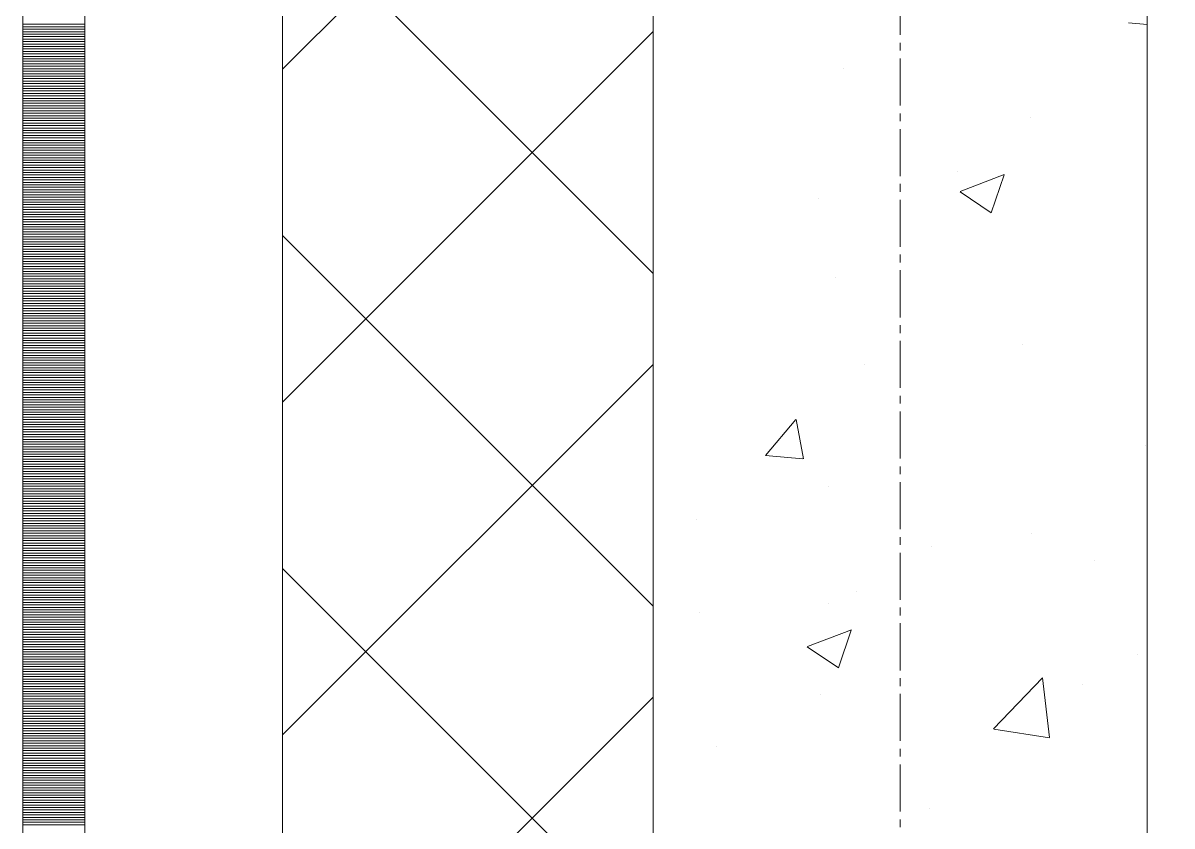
# Model space of a CAD drawing. Header units: millimetres. Extents: x 470010 to 1231400, y -134005 to 421770.
# Drawn here: x 672518.6 to 672983.6, y -61253 to -60928 of the extents above; entities that cross this region are included whole.
import ezdxf
from ezdxf.enums import TextEntityAlignment as Align

# ---------------------------------------------------------------- set-up
doc = ezdxf.new("R2010")
doc.units = ezdxf.units.MM
doc.linetypes.add('CENTER2', pattern=[28.575, 19.05, -3.175, 3.175, -3.175])
doc.linetypes.add('DASHED', pattern=[19.05, 12.7, -6.35])
doc.layers.get('Defpoints').update_dxf_attribs({"color": 140})
doc.layers.add('АР_Делит', color=120, linetype='Continuous', lineweight=0, plot=False)
for name, color, linetype, lineweight in [('АР_Стены ПЕНОблок', 52, 'Continuous', 20), ('АР_Тонкая', 254, 'Continuous', 5), ('АР_Утеплитель', 31, 'Continuous', 0), ('АР_Штриховка', 8, 'Continuous', 0)]:
    doc.layers.add(name, color=color, linetype=linetype, lineweight=lineweight)
doc.layers.add('РД_Оси_100', color=7, linetype='Continuous', lineweight=0, true_color=0x525252)
doc.styles.add('style1', font='ARIALN.TTF')

# ---------------------------------------------------------------- blocks, each defined once
blk = doc.blocks.new('СОШ_2200_АР_ОСИ_М100_28.05.24')
at = {"layer": 'АР_Делит', "color": 251, "linetype": 'DASHED', "true_color": 0x636466}
blk.add_lwpolyline([(114955, 135155), (114955, -355), (93595.036, -355), (93595.036, 13855), (94145, 13855), (94145, 68320), (66055, 68320), (66055, 13857.73), (83455, 13857.73), (83455, -355), (45245, -355), (45245, 13145), (44695, 13145), (44695, 26755), (45245, 26755), (45245, 68320), (20455, 68320), (20455, 26755), (27955, 26755), (27955, 13145), (-355, 13145), (-355, 100855)], dxfattribs=at)
at = {"layer": 'РД_Оси_100', "color": 251, "linetype": 'CENTER2', "true_color": 0x636466}
blk.add_line((0, -6155), (0, 139938.679), dxfattribs=at)
blk = doc.blocks.new('A$C9108343f')
at = {"layer": 'АР_Стены ПЕНОблок', "color": 18, "linetype": 'Continuous', "lineweight": 20, "true_color": 0x000000}
for p, q in [((7054.96, 97555), (7054.96, 21355)), ((7254.96, 21355), (7254.96, 97555))]:
    blk.add_line(p, q, dxfattribs=at)
at = {"layer": 'АР_Тонкая', "color": 18, "linetype": 'Continuous', "lineweight": 5, "true_color": 0x000000}
for p, q in [((6799.96, 97555), (6799.96, 21355)), ((6824.96, 97555), (6824.96, 21355)), ((6824.96, 21355), (6824.96, 97555)), ((6904.96, 21355), (6904.96, 97555))]:
    blk.add_line(p, q, dxfattribs=at)
at = {"layer": 'АР_Утеплитель', "color": 18, "linetype": 'Continuous', "lineweight": 0, "true_color": 0x000000}
for p, q in [((6904.96, 97555), (6904.96, 21355)), ((7054.96, 21355), (7054.96, 97555))]:
    blk.add_line(p, q, dxfattribs=at)
at = {"layer": 'АР_Штриховка', "color": 18, "linetype": 'Continuous', "lineweight": 0, "true_color": 0x000000}
for p, q in [((6904.96, 39419.51), (7054.96, 39569.51)), ((7054.96, 39336.94), (6904.96, 39486.94)), ((6799.96, 39437.75), (6824.96, 39437.75)), ((6799.96, 39436.75), (6824.96, 39436.75)), ((7247.37, 39438.27), (7254.96, 39437.6)), ((6799.96, 39435.75), (6824.96, 39435.75)), ((6799.96, 39434.75), (6824.96, 39434.75)), ((6799.96, 39433.75), (6824.96, 39433.75)), ((6799.96, 39432.75), (6824.96, 39432.75)), ((6904.96, 39284.8), (7054.96, 39434.8)), ((6799.96, 39431.75), (6824.96, 39431.75)), ((6799.96, 39430.75), (6824.96, 39430.75)), ((6799.96, 39429.75), (6824.96, 39429.75)), ((6799.96, 39428.75), (6824.96, 39428.75)), ((6799.96, 39427.75), (6824.96, 39427.75)), ((6799.96, 39426.75), (6824.96, 39426.75)), ((6799.96, 39425.75), (6824.96, 39425.75)), ((6799.96, 39424.75), (6824.96, 39424.75)), ((6799.96, 39423.75), (6824.96, 39423.75)), ((6799.96, 39422.75), (6824.96, 39422.75)), ((6799.96, 39421.75), (6824.96, 39421.75)), ((6799.96, 39420.75), (6824.96, 39420.75)), ((6799.96, 39419.75), (6824.96, 39419.75)), ((6799.96, 39418.75), (6824.96, 39418.75)), ((7132.03, 39419.97), (7132.03, 39419.97)), ((6799.96, 39417.75), (6824.96, 39417.75)), ((6799.96, 39416.75), (6824.96, 39416.75)), ((6799.96, 39415.75), (6824.96, 39415.75)), ((6799.96, 39414.75), (6824.96, 39414.75)), ((6799.96, 39413.75), (6824.96, 39413.75)), ((6799.96, 39412.75), (6824.96, 39412.75)), ((6799.96, 39411.75), (6824.96, 39411.75)), ((6799.96, 39410.75), (6824.96, 39410.75)), ((6799.96, 39409.75), (6824.96, 39409.75)), ((6799.96, 39408.75), (6824.96, 39408.75)), ((6799.96, 39407.75), (6824.96, 39407.75)), ((6799.96, 39406.75), (6824.96, 39406.75)), ((6799.96, 39405.75), (6824.96, 39405.75)), ((6799.96, 39404.75), (6824.96, 39404.75)), ((6799.96, 39403.75), (6824.96, 39403.75)), ((6799.96, 39402.75), (6824.96, 39402.75)), ((6799.96, 39401.75), (6824.96, 39401.75)), ((6799.96, 39400.75), (6824.96, 39400.75)), ((6799.96, 39399.75), (6824.96, 39399.75)), ((7207.51, 39400.05), (7207.51, 39400.05)), ((6799.96, 39398.75), (6824.96, 39398.75)), ((6799.96, 39397.75), (6824.96, 39397.75)), ((6799.96, 39396.75), (6824.96, 39396.75)), ((6799.96, 39395.75), (6824.96, 39395.75)), ((6799.96, 39394.75), (6824.96, 39394.75)), ((6799.96, 39393.75), (6824.96, 39393.75)), ((6799.96, 39392.75), (6824.96, 39392.75)), ((6799.96, 39391.75), (6824.96, 39391.75)), ((6799.96, 39390.75), (6824.96, 39390.75)), ((6799.96, 39389.75), (6824.96, 39389.75)), ((6799.96, 39388.75), (6824.96, 39388.75)), ((6799.96, 39387.75), (6824.96, 39387.75)), ((6799.96, 39386.75), (6824.96, 39386.75)), ((6799.96, 39385.75), (6824.96, 39385.75)), ((6799.96, 39384.75), (6824.96, 39384.75)), ((6799.96, 39383.75), (6824.96, 39383.75)), ((6799.96, 39382.75), (6824.96, 39382.75)), ((6799.96, 39381.75), (6824.96, 39381.75)), ((6799.96, 39380.75), (6824.96, 39380.75)), ((6799.96, 39379.75), (6824.96, 39379.75)), ((6799.96, 39378.75), (6824.96, 39378.75)), ((6799.96, 39377.75), (6824.96, 39377.75)), ((6799.96, 39376.75), (6824.96, 39376.75)), ((7178.17, 39378), (7178.17, 39378)), ((7179.23, 39370.07), (7197.02, 39376.89)), ((7191.82, 39361.41), (7196.97, 39376.76)), ((6799.96, 39375.75), (6824.96, 39375.75)), ((6799.96, 39374.75), (6824.96, 39374.75)), ((6799.96, 39373.75), (6824.96, 39373.75)), ((6799.96, 39372.75), (6824.96, 39372.75)), ((6799.96, 39371.75), (6824.96, 39371.75)), ((6799.96, 39370.75), (6824.96, 39370.75)), ((6799.96, 39369.75), (6824.96, 39369.75)), ((6799.96, 39368.75), (6824.96, 39368.75)), ((6799.96, 39367.75), (6824.96, 39367.75)), ((7121.88, 39367.13), (7121.88, 39367.13)), ((7179.18, 39369.94), (7191.81, 39361.41)), ((6799.96, 39366.75), (6824.96, 39366.75)), ((6799.96, 39365.75), (6824.96, 39365.75)), ((6799.96, 39364.75), (6824.96, 39364.75)), ((6799.96, 39363.75), (6824.96, 39363.75)), ((6799.96, 39362.75), (6824.96, 39362.75)), ((6799.96, 39361.75), (6824.96, 39361.75)), ((6799.96, 39360.75), (6824.96, 39360.75)), ((6799.96, 39359.75), (6824.96, 39359.75)), ((6799.96, 39358.75), (6824.96, 39358.75)), ((6799.96, 39357.75), (6824.96, 39357.75)), ((6799.96, 39356.75), (6824.96, 39356.75)), ((6799.96, 39355.75), (6824.96, 39355.75)), ((6799.96, 39354.75), (6824.96, 39354.75)), ((6799.96, 39353.75), (6824.96, 39353.75)), ((6799.96, 39352.75), (6824.96, 39352.75)), ((6799.96, 39351.75), (6824.96, 39351.75)), ((6799.96, 39350.75), (6824.96, 39350.75)), ((6799.96, 39349.75), (6824.96, 39349.75)), ((6799.96, 39348.75), (6824.96, 39348.75)), ((7054.96, 39202.24), (6904.96, 39352.24)), ((6799.96, 39347.75), (6824.96, 39347.75)), ((6799.96, 39346.75), (6824.96, 39346.75)), ((6799.96, 39345.75), (6824.96, 39345.75)), ((6799.96, 39344.75), (6824.96, 39344.75)), ((6799.96, 39343.75), (6824.96, 39343.75)), ((6799.96, 39342.75), (6824.96, 39342.75)), ((6799.96, 39341.75), (6824.96, 39341.75)), ((6799.96, 39340.75), (6824.96, 39340.75)), ((6799.96, 39339.75), (6824.96, 39339.75)), ((6799.96, 39338.75), (6824.96, 39338.75)), ((6799.96, 39337.75), (6824.96, 39337.75)), ((6799.96, 39336.75), (6824.96, 39336.75)), ((6799.96, 39335.75), (6824.96, 39335.75)), ((6799.96, 39334.75), (6824.96, 39334.75)), ((7128.94, 39335.42), (7128.94, 39335.42)), ((6799.96, 39333.75), (6824.96, 39333.75)), ((6799.96, 39332.75), (6824.96, 39332.75)), ((6799.96, 39331.75), (6824.96, 39331.75)), ((6799.96, 39330.75), (6824.96, 39330.75)), ((6799.96, 39329.75), (6824.96, 39329.75)), ((6799.96, 39328.75), (6824.96, 39328.75)), ((6799.96, 39327.75), (6824.96, 39327.75)), ((6799.96, 39326.75), (6824.96, 39326.75)), ((6799.96, 39325.75), (6824.96, 39325.75)), ((6799.96, 39324.75), (6824.96, 39324.75)), ((6799.96, 39323.75), (6824.96, 39323.75)), ((6799.96, 39322.75), (6824.96, 39322.75)), ((6799.96, 39321.75), (6824.96, 39321.75)), ((6799.96, 39320.75), (6824.96, 39320.75)), ((6799.96, 39319.75), (6824.96, 39319.75)), ((6799.96, 39318.75), (6824.96, 39318.75)), ((6799.96, 39317.75), (6824.96, 39317.75)), ((6799.96, 39316.75), (6824.96, 39316.75)), ((6799.96, 39315.75), (6824.96, 39315.75)), ((6799.96, 39314.75), (6824.96, 39314.75)), ((6799.96, 39313.75), (6824.96, 39313.75)), ((6799.96, 39312.75), (6824.96, 39312.75)), ((6799.96, 39311.75), (6824.96, 39311.75)), ((6799.96, 39310.75), (6824.96, 39310.75)), ((6799.96, 39309.75), (6824.96, 39309.75)), ((6799.96, 39308.75), (6824.96, 39308.75)), ((6799.96, 39307.75), (6824.96, 39307.75)), ((6799.96, 39306.75), (6824.96, 39306.75)), ((7204.28, 39308.24), (7204.28, 39308.24)), ((6799.96, 39305.75), (6824.96, 39305.75)), ((6799.96, 39304.75), (6824.96, 39304.75)), ((6799.96, 39303.75), (6824.96, 39303.75)), ((6799.96, 39302.75), (6824.96, 39302.75)), ((6799.96, 39301.75), (6824.96, 39301.75)), ((6799.96, 39300.75), (6824.96, 39300.75)), ((6799.96, 39299.75), (6824.96, 39299.75)), ((6799.96, 39298.75), (6824.96, 39298.75)), ((6799.96, 39297.75), (6824.96, 39297.75)), ((6904.96, 39150.1), (7054.96, 39300.1)), ((7140.69, 39299.87), (7140.69, 39299.87)), ((6799.96, 39296.75), (6824.96, 39296.75)), ((6799.96, 39295.75), (6824.96, 39295.75)), ((6799.96, 39294.75), (6824.96, 39294.75)), ((6799.96, 39293.75), (6824.96, 39293.75)), ((6799.96, 39292.75), (6824.96, 39292.75)), ((6799.96, 39291.75), (6824.96, 39291.75)), ((6799.96, 39290.75), (6824.96, 39290.75)), ((6799.96, 39289.75), (6824.96, 39289.75)), ((6799.96, 39288.75), (6824.96, 39288.75)), ((6799.96, 39287.75), (6824.96, 39287.75)), ((6799.96, 39286.75), (6824.96, 39286.75)), ((6799.96, 39285.75), (6824.96, 39285.75)), ((6799.96, 39284.75), (6824.96, 39284.75)), ((6799.96, 39283.75), (6824.96, 39283.75)), ((6799.96, 39282.75), (6824.96, 39282.75)), ((6799.96, 39281.75), (6824.96, 39281.75)), ((6799.96, 39280.75), (6824.96, 39280.75)), ((6799.96, 39279.75), (6824.96, 39279.75)), ((6799.96, 39278.75), (6824.96, 39278.75)), ((6799.96, 39277.75), (6824.96, 39277.75)), ((6799.96, 39276.75), (6824.96, 39276.75)), ((6799.96, 39275.75), (6824.96, 39275.75)), ((6799.96, 39274.75), (6824.96, 39274.75)), ((7100.43, 39263.15), (7112.67, 39277.75)), ((7115.78, 39261.85), (7112.84, 39277.77)), ((6799.96, 39273.75), (6824.96, 39273.75)), ((6799.96, 39272.75), (6824.96, 39272.75)), ((6799.96, 39271.75), (6824.96, 39271.75)), ((6799.96, 39270.75), (6824.96, 39270.75)), ((6799.96, 39269.75), (6824.96, 39269.75)), ((6799.96, 39268.75), (6824.96, 39268.75)), ((6799.96, 39267.75), (6824.96, 39267.75)), ((6799.96, 39266.75), (6824.96, 39266.75)), ((6799.96, 39265.75), (6824.96, 39265.75)), ((6799.96, 39264.75), (6824.96, 39264.75)), ((7254.15, 39267.13), (7254.15, 39267.13)), ((6799.96, 39263.75), (6824.96, 39263.75)), ((6799.96, 39262.75), (6824.96, 39262.75)), ((6799.96, 39261.75), (6824.96, 39261.75)), ((6799.96, 39260.75), (6824.96, 39260.75)), ((7100.43, 39263.15), (7115.61, 39261.82)), ((6799.96, 39259.75), (6824.96, 39259.75)), ((6799.96, 39258.75), (6824.96, 39258.75)), ((6799.96, 39257.75), (6824.96, 39257.75)), ((6799.96, 39256.75), (6824.96, 39256.75)), ((6799.96, 39255.75), (6824.96, 39255.75)), ((6799.96, 39254.75), (6824.96, 39254.75)), ((6799.96, 39253.75), (6824.96, 39253.75)), ((6799.96, 39252.75), (6824.96, 39252.75)), ((6799.96, 39251.75), (6824.96, 39251.75)), ((6799.96, 39250.75), (6824.96, 39250.75)), ((7125.86, 39250.86), (7125.86, 39250.86)), ((6799.96, 39249.75), (6824.96, 39249.75)), ((6799.96, 39248.75), (6824.96, 39248.75)), ((6799.96, 39247.75), (6824.96, 39247.75)), ((6799.96, 39246.75), (6824.96, 39246.75)), ((6799.96, 39245.75), (6824.96, 39245.75)), ((6799.96, 39244.75), (6824.96, 39244.75)), ((6799.96, 39243.75), (6824.96, 39243.75)), ((6799.96, 39242.75), (6824.96, 39242.75)), ((6799.96, 39241.75), (6824.96, 39241.75)), ((6799.96, 39240.75), (6824.96, 39240.75)), ((6799.96, 39239.75), (6824.96, 39239.75)), ((6799.96, 39238.75), (6824.96, 39238.75)), ((6799.96, 39237.75), (6824.96, 39237.75)), ((6799.96, 39236.75), (6824.96, 39236.75)), ((7072.42, 39237.33), (7072.42, 39237.33)), ((6799.96, 39235.75), (6824.96, 39235.75)), ((6799.96, 39234.75), (6824.96, 39234.75)), ((6799.96, 39233.75), (6824.96, 39233.75)), ((6799.96, 39232.75), (6824.96, 39232.75)), ((6799.96, 39231.75), (6824.96, 39231.75)), ((6799.96, 39230.75), (6824.96, 39230.75)), ((6799.96, 39229.75), (6824.96, 39229.75)), ((6799.96, 39228.75), (6824.96, 39228.75)), ((6799.96, 39227.75), (6824.96, 39227.75)), ((7208.01, 39231.6), (7208.01, 39231.6)), ((6799.96, 39226.75), (6824.96, 39226.75)), ((6799.96, 39225.75), (6824.96, 39225.75)), ((6799.96, 39224.75), (6824.96, 39224.75)), ((6799.96, 39223.75), (6824.96, 39223.75)), ((6799.96, 39222.75), (6824.96, 39222.75)), ((7167.68, 39226.45), (7167.68, 39226.45)), ((6799.96, 39221.75), (6824.96, 39221.75)), ((6799.96, 39220.75), (6824.96, 39220.75)), ((6799.96, 39219.75), (6824.96, 39219.75)), ((6799.96, 39218.75), (6824.96, 39218.75)), ((7233.66, 39220.73), (7233.66, 39220.73)), ((6799.96, 39217.75), (6824.96, 39217.75)), ((6799.96, 39216.75), (6824.96, 39216.75)), ((6799.96, 39215.75), (6824.96, 39215.75)), ((6799.96, 39214.75), (6824.96, 39214.75)), ((6799.96, 39213.75), (6824.96, 39213.75)), ((7054.96, 39067.53), (6904.96, 39217.53)), ((6799.96, 39212.75), (6824.96, 39212.75)), ((6799.96, 39211.75), (6824.96, 39211.75)), ((6799.96, 39210.75), (6824.96, 39210.75)), ((6799.96, 39209.75), (6824.96, 39209.75)), ((6799.96, 39208.75), (6824.96, 39208.75)), ((6799.96, 39207.75), (6824.96, 39207.75)), ((6799.96, 39206.75), (6824.96, 39206.75)), ((6799.96, 39205.75), (6824.96, 39205.75)), ((6799.96, 39204.75), (6824.96, 39204.75)), ((7137.46, 39208.06), (7137.46, 39208.06)), ((6799.96, 39203.75), (6824.96, 39203.75)), ((6799.96, 39202.75), (6824.96, 39202.75)), ((6799.96, 39201.75), (6824.96, 39201.75)), ((6799.96, 39200.75), (6824.96, 39200.75)), ((6799.96, 39199.75), (6824.96, 39199.75)), ((7073.87, 39199.69), (7073.87, 39199.69)), ((7125.98, 39203.21), (7125.98, 39203.21)), ((6799.96, 39198.75), (6824.96, 39198.75)), ((6799.96, 39197.75), (6824.96, 39197.75)), ((6799.96, 39196.75), (6824.96, 39196.75)), ((6799.96, 39195.75), (6824.96, 39195.75)), ((6799.96, 39194.75), (6824.96, 39194.75)), ((6799.96, 39193.75), (6824.96, 39193.75)), ((6799.96, 39192.75), (6824.96, 39192.75)), ((6799.96, 39191.75), (6824.96, 39191.75)), ((6799.96, 39190.75), (6824.96, 39190.75)), ((7117.43, 39185.88), (7135.22, 39192.71)), ((7130.02, 39177.22), (7135.17, 39192.57)), ((6799.96, 39189.75), (6824.96, 39189.75)), ((6799.96, 39188.75), (6824.96, 39188.75)), ((6799.96, 39187.75), (6824.96, 39187.75)), ((6799.96, 39186.75), (6824.96, 39186.75)), ((6799.96, 39185.75), (6824.96, 39185.75)), ((7117.37, 39185.75), (7130.01, 39177.23)), ((6799.96, 39184.75), (6824.96, 39184.75)), ((6799.96, 39183.75), (6824.96, 39183.75)), ((6799.96, 39182.75), (6824.96, 39182.75)), ((6799.96, 39181.75), (6824.96, 39181.75)), ((7251.06, 39182.57), (7251.06, 39182.57)), ((6799.96, 39180.75), (6824.96, 39180.75)), ((6799.96, 39179.75), (6824.96, 39179.75)), ((6799.96, 39178.75), (6824.96, 39178.75)), ((6799.96, 39177.75), (6824.96, 39177.75)), ((6799.96, 39176.75), (6824.96, 39176.75)), ((6799.96, 39175.75), (6824.96, 39175.75)), ((6799.96, 39174.75), (6824.96, 39174.75)), ((6799.96, 39173.75), (6824.96, 39173.75)), ((6799.96, 39172.75), (6824.96, 39172.75)), ((6799.96, 39171.75), (6824.96, 39171.75)), ((7192.77, 39152.56), (7212.55, 39173.18)), ((7215.41, 39149.07), (7212.6, 39173.19)), ((6799.96, 39170.75), (6824.96, 39170.75)), ((6799.96, 39169.75), (6824.96, 39169.75)), ((6799.96, 39168.75), (6824.96, 39168.75)), ((6799.96, 39167.75), (6824.96, 39167.75)), ((7228.55, 39170.68), (7228.55, 39170.68)), ((6799.96, 39166.75), (6824.96, 39166.75)), ((6799.96, 39165.75), (6824.96, 39165.75)), ((6799.96, 39164.75), (6824.96, 39164.75)), ((6799.96, 39163.75), (6824.96, 39163.75)), ((6799.96, 39162.75), (6824.96, 39162.75)), ((6904.96, 39015.4), (7054.96, 39165.4)), ((7122.77, 39166.31), (7122.77, 39166.31)), ((6799.96, 39161.75), (6824.96, 39161.75)), ((6799.96, 39160.75), (6824.96, 39160.75)), ((6799.96, 39159.75), (6824.96, 39159.75)), ((6799.96, 39158.75), (6824.96, 39158.75)), ((6799.96, 39157.75), (6824.96, 39157.75)), ((6799.96, 39156.75), (6824.96, 39156.75)), ((6799.96, 39155.75), (6824.96, 39155.75)), ((6799.96, 39154.75), (6824.96, 39154.75)), ((6799.96, 39153.75), (6824.96, 39153.75)), ((6799.96, 39152.75), (6824.96, 39152.75)), ((6799.96, 39151.75), (6824.96, 39151.75)), ((6799.96, 39150.75), (6824.96, 39150.75)), ((6799.96, 39149.75), (6824.96, 39149.75)), ((6799.96, 39148.75), (6824.96, 39148.75)), ((7192.8, 39152.48), (7215.39, 39148.98)), ((6799.96, 39147.75), (6824.96, 39147.75)), ((6799.96, 39146.75), (6824.96, 39146.75)), ((6799.96, 39145.75), (6824.96, 39145.75)), ((6799.96, 39144.75), (6824.96, 39144.75)), ((6799.96, 39143.75), (6824.96, 39143.75)), ((7080.42, 39145.25), (7080.42, 39145.25)), ((6799.96, 39142.75), (6824.96, 39142.75)), ((6799.96, 39141.75), (6824.96, 39141.75)), ((6799.96, 39140.75), (6824.96, 39140.75)), ((6799.96, 39139.75), (6824.96, 39139.75)), ((6799.96, 39138.75), (6824.96, 39138.75)), ((6799.96, 39137.75), (6824.96, 39137.75)), ((6799.96, 39136.75), (6824.96, 39136.75)), ((6799.96, 39135.75), (6824.96, 39135.75)), ((6799.96, 39134.75), (6824.96, 39134.75)), ((6799.96, 39133.75), (6824.96, 39133.75)), ((6799.96, 39132.75), (6824.96, 39132.75)), ((6799.96, 39131.75), (6824.96, 39131.75)), ((6799.96, 39130.75), (6824.96, 39130.75)), ((6799.96, 39129.75), (6824.96, 39129.75)), ((6799.96, 39128.75), (6824.96, 39128.75)), ((6799.96, 39127.75), (6824.96, 39127.75)), ((6799.96, 39126.75), (6824.96, 39126.75)), ((6799.96, 39125.75), (6824.96, 39125.75)), ((6799.96, 39124.75), (6824.96, 39124.75)), ((6799.96, 39123.75), (6824.96, 39123.75)), ((6799.96, 39122.75), (6824.96, 39122.75)), ((6799.96, 39121.75), (6824.96, 39121.75)), ((6799.96, 39120.75), (6824.96, 39120.75)), ((7166.84, 39120.54), (7166.84, 39120.54)), ((6799.96, 39119.75), (6824.96, 39119.75)), ((6799.96, 39118.75), (6824.96, 39118.75)), ((6799.96, 39117.75), (6824.96, 39117.75)), ((6799.96, 39116.75), (6824.96, 39116.75)), ((6799.96, 39115.75), (6824.96, 39115.75)), ((6799.96, 39114.75), (6824.96, 39114.75)), ((6799.96, 39113.75), (6824.96, 39113.75))]:
    blk.add_line(p, q, dxfattribs=at)
at = {"layer": 'РД_Оси_100'}
blk.add_blockref('СОШ_2200_АР_ОСИ_М100_28.05.24', (7154.96, 6755), dxfattribs=at)
at = {"layer": 'Defpoints', "color": 18, "true_color": 0x000000, "style": 'style1'}
for p in [(143949.34, 316089.12), (143974.98, 281639.5), (143890.4, 273244.71), (143839.99, 264276.81), (143967.75, 254892.38), (12251.96, 104178.14), (12382.58, 96023.14)]:
    blk.add_attdef('АР-ПОМЕЩЕНИЕ:НАИМЕНОВАНИЕ', text='', height=100, dxfattribs=at).set_placement(p, align=Align.MIDDLE)
at = {"layer": 'Defpoints', "color": 18, "true_color": 0x000000, "style": 'style1', "flags": 8}
for p in [(143951.3, 279099.09), (143848.34, 269251.11), (143875.33, 260094.25), (144049.74, 250824.7), (163419.28, 238153.36), (155897.46, 237965.97), (183037.2, 237965.97), (143342.94, 237876.19)]:
    blk.add_attdef('АР-ПОМЕЩЕНИЕ:НАИМЕНОВАНИЕ', text='', height=100, dxfattribs=at).set_placement(p, align=Align.MIDDLE)

msp = doc.modelspace()

# ---------------------------------------------------------------- linework, layer by layer
at = {"layer": 'АР_Стены ПЕНОблок', "color": 18, "linetype": 'Continuous', "lineweight": 20, "true_color": 0x000000}
for p, q in [((672773.57, -2811.242), (672773.57, -79011.242)), ((672973.57, -79011.242), (672973.57, -2811.242))]:
    msp.add_line(p, q, dxfattribs=at)
at = {"layer": 'АР_Тонкая', "color": 18, "linetype": 'Continuous', "lineweight": 5, "true_color": 0x000000}
for p, q in [((672518.57, -2811.242), (672518.57, -79011.242)), ((672543.57, -2811.242), (672543.57, -79011.242)), ((672543.57, -79011.242), (672543.57, -2811.242)), ((672623.57, -79011.242), (672623.57, -2811.242))]:
    msp.add_line(p, q, dxfattribs=at)
at = {"layer": 'АР_Утеплитель', "color": 18, "linetype": 'Continuous', "lineweight": 0, "true_color": 0x000000}
for p, q in [((672623.57, -2811.242), (672623.57, -79011.242)), ((672773.57, -79011.242), (672773.57, -2811.242))]:
    msp.add_line(p, q, dxfattribs=at)
at = {"layer": 'АР_Штриховка', "color": 18, "linetype": 'Continuous', "lineweight": 0, "true_color": 0x000000}
for p, q in [((672623.57, -60946.735), (672773.57, -60796.735)), ((672773.57, -61029.301), (672623.57, -60879.301)), ((672518.57, -60928.492), (672543.57, -60928.492)), ((672965.98, -60927.976), (672973.57, -60928.64)), ((672518.57, -60929.492), (672543.57, -60929.492)), ((672518.57, -60930.492), (672543.57, -60930.492)), ((672518.57, -60931.492), (672543.57, -60931.492)), ((672518.57, -60932.492), (672543.57, -60932.492)), ((672518.57, -60933.492), (672543.57, -60933.492)), ((672623.57, -61081.438), (672773.57, -60931.438)), ((672518.57, -60934.492), (672543.57, -60934.492)), ((672518.57, -60935.492), (672543.57, -60935.492)), ((672518.57, -60936.492), (672543.57, -60936.492)), ((672518.57, -60937.492), (672543.57, -60937.492)), ((672518.57, -60938.492), (672543.57, -60938.492)), ((672518.57, -60939.492), (672543.57, -60939.492)), ((672518.57, -60940.492), (672543.57, -60940.492)), ((672518.57, -60941.492), (672543.57, -60941.492)), ((672518.57, -60942.492), (672543.57, -60942.492)), ((672518.57, -60943.492), (672543.57, -60943.492)), ((672518.57, -60944.492), (672543.57, -60944.492)), ((672518.57, -60945.492), (672543.57, -60945.492)), ((672518.57, -60946.492), (672543.57, -60946.492)), ((672518.57, -60947.492), (672543.57, -60947.492)), ((672518.57, -60948.492), (672543.57, -60948.492)), ((672518.57, -60949.492), (672543.57, -60949.492)), ((672518.57, -60950.492), (672543.57, -60950.492)), ((672518.57, -60951.492), (672543.57, -60951.492)), ((672518.57, -60952.492), (672543.57, -60952.492)), ((672518.57, -60953.492), (672543.57, -60953.492)), ((672518.57, -60954.492), (672543.57, -60954.492)), ((672518.57, -60955.492), (672543.57, -60955.492)), ((672518.57, -60956.492), (672543.57, -60956.492)), ((672518.57, -60957.492), (672543.57, -60957.492)), ((672518.57, -60958.492), (672543.57, -60958.492)), ((672518.57, -60959.492), (672543.57, -60959.492)), ((672518.57, -60960.492), (672543.57, -60960.492)), ((672518.57, -60961.492), (672543.57, -60961.492)), ((672518.57, -60962.492), (672543.57, -60962.492)), ((672518.57, -60963.492), (672543.57, -60963.492)), ((672518.57, -60964.492), (672543.57, -60964.492)), ((672518.57, -60965.492), (672543.57, -60965.492)), ((672518.57, -60966.492), (672543.57, -60966.492)), ((672518.57, -60967.492), (672543.57, -60967.492)), ((672518.57, -60968.492), (672543.57, -60968.492)), ((672518.57, -60969.492), (672543.57, -60969.492)), ((672518.57, -60970.492), (672543.57, -60970.492)), ((672518.57, -60971.492), (672543.57, -60971.492)), ((672518.57, -60972.492), (672543.57, -60972.492)), ((672518.57, -60973.492), (672543.57, -60973.492)), ((672518.57, -60974.492), (672543.57, -60974.492)), ((672518.57, -60975.492), (672543.57, -60975.492)), ((672518.57, -60976.492), (672543.57, -60976.492)), ((672518.57, -60977.492), (672543.57, -60977.492)), ((672518.57, -60978.492), (672543.57, -60978.492)), ((672518.57, -60979.492), (672543.57, -60979.492)), ((672518.57, -60980.492), (672543.57, -60980.492)), ((672518.57, -60981.492), (672543.57, -60981.492)), ((672518.57, -60982.492), (672543.57, -60982.492)), ((672518.57, -60983.492), (672543.57, -60983.492)), ((672518.57, -60984.492), (672543.57, -60984.492)), ((672518.57, -60985.492), (672543.57, -60985.492)), ((672518.57, -60986.492), (672543.57, -60986.492)), ((672518.57, -60987.492), (672543.57, -60987.492)), ((672518.57, -60988.492), (672543.57, -60988.492)), ((672897.847, -60996.176), (672915.631, -60989.349)), ((672518.57, -60989.492), (672543.57, -60989.492)), ((672518.57, -60990.492), (672543.57, -60990.492)), ((672518.57, -60991.492), (672543.57, -60991.492)), ((672518.57, -60992.492), (672543.57, -60992.492)), ((672518.57, -60993.492), (672543.57, -60993.492)), ((672910.434, -61004.832), (672915.584, -60989.483)), ((672518.57, -60994.492), (672543.57, -60994.492)), ((672518.57, -60995.492), (672543.57, -60995.492)), ((672518.57, -60996.492), (672543.57, -60996.492)), ((672518.57, -60997.492), (672543.57, -60997.492)), ((672518.57, -60998.492), (672543.57, -60998.492)), ((672897.788, -60996.306), (672910.422, -61004.828)), ((672518.57, -60999.492), (672543.57, -60999.492)), ((672518.57, -61000.492), (672543.57, -61000.492)), ((672518.57, -61001.492), (672543.57, -61001.492)), ((672518.57, -61002.492), (672543.57, -61002.492)), ((672518.57, -61003.492), (672543.57, -61003.492)), ((672518.57, -61004.492), (672543.57, -61004.492)), ((672518.57, -61005.492), (672543.57, -61005.492)), ((672518.57, -61006.492), (672543.57, -61006.492)), ((672518.57, -61007.492), (672543.57, -61007.492)), ((672518.57, -61008.492), (672543.57, -61008.492)), ((672518.57, -61009.492), (672543.57, -61009.492)), ((672518.57, -61010.492), (672543.57, -61010.492)), ((672518.57, -61011.492), (672543.57, -61011.492)), ((672518.57, -61012.492), (672543.57, -61012.492)), ((672518.57, -61013.492), (672543.57, -61013.492)), ((672518.57, -61014.492), (672543.57, -61014.492)), ((672518.57, -61015.492), (672543.57, -61015.492)), ((672518.57, -61016.492), (672543.57, -61016.492)), ((672773.57, -61164.005), (672623.57, -61014.005)), ((672518.57, -61017.492), (672543.57, -61017.492)), ((672518.57, -61018.492), (672543.57, -61018.492)), ((672518.57, -61019.492), (672543.57, -61019.492)), ((672518.57, -61020.492), (672543.57, -61020.492)), ((672518.57, -61021.492), (672543.57, -61021.492)), ((672518.57, -61022.492), (672543.57, -61022.492)), ((672518.57, -61023.492), (672543.57, -61023.492)), ((672518.57, -61024.492), (672543.57, -61024.492)), ((672518.57, -61025.492), (672543.57, -61025.492)), ((672518.57, -61026.492), (672543.57, -61026.492)), ((672518.57, -61027.492), (672543.57, -61027.492)), ((672518.57, -61028.492), (672543.57, -61028.492)), ((672518.57, -61029.492), (672543.57, -61029.492)), ((672518.57, -61030.492), (672543.57, -61030.492)), ((672518.57, -61031.492), (672543.57, -61031.492)), ((672518.57, -61032.492), (672543.57, -61032.492)), ((672518.57, -61033.492), (672543.57, -61033.492)), ((672518.57, -61034.492), (672543.57, -61034.492)), ((672518.57, -61035.492), (672543.57, -61035.492)), ((672518.57, -61036.492), (672543.57, -61036.492)), ((672518.57, -61037.492), (672543.57, -61037.492)), ((672518.57, -61038.492), (672543.57, -61038.492)), ((672518.57, -61039.492), (672543.57, -61039.492)), ((672518.57, -61040.492), (672543.57, -61040.492)), ((672518.57, -61041.492), (672543.57, -61041.492)), ((672518.57, -61042.492), (672543.57, -61042.492)), ((672518.57, -61043.492), (672543.57, -61043.492)), ((672518.57, -61044.492), (672543.57, -61044.492)), ((672518.57, -61045.492), (672543.57, -61045.492)), ((672518.57, -61046.492), (672543.57, -61046.492)), ((672518.57, -61047.492), (672543.57, -61047.492)), ((672518.57, -61048.492), (672543.57, -61048.492)), ((672518.57, -61049.492), (672543.57, -61049.492)), ((672518.57, -61050.492), (672543.57, -61050.492)), ((672518.57, -61051.492), (672543.57, -61051.492)), ((672518.57, -61052.492), (672543.57, -61052.492)), ((672518.57, -61053.492), (672543.57, -61053.492)), ((672518.57, -61054.492), (672543.57, -61054.492)), ((672518.57, -61055.492), (672543.57, -61055.492)), ((672518.57, -61056.492), (672543.57, -61056.492)), ((672518.57, -61057.492), (672543.57, -61057.492)), ((672518.57, -61058.492), (672543.57, -61058.492)), ((672518.57, -61059.492), (672543.57, -61059.492)), ((672518.57, -61060.492), (672543.57, -61060.492)), ((672518.57, -61061.492), (672543.57, -61061.492)), ((672518.57, -61062.492), (672543.57, -61062.492)), ((672518.57, -61063.492), (672543.57, -61063.492)), ((672518.57, -61064.492), (672543.57, -61064.492)), ((672518.57, -61065.492), (672543.57, -61065.492)), ((672518.57, -61066.492), (672543.57, -61066.492)), ((672518.57, -61067.492), (672543.57, -61067.492)), ((672623.57, -61216.142), (672773.57, -61066.142)), ((672518.57, -61068.492), (672543.57, -61068.492)), ((672518.57, -61069.492), (672543.57, -61069.492)), ((672518.57, -61070.492), (672543.57, -61070.492)), ((672518.57, -61071.492), (672543.57, -61071.492)), ((672518.57, -61072.492), (672543.57, -61072.492)), ((672518.57, -61073.492), (672543.57, -61073.492)), ((672518.57, -61074.492), (672543.57, -61074.492)), ((672518.57, -61075.492), (672543.57, -61075.492)), ((672518.57, -61076.492), (672543.57, -61076.492)), ((672518.57, -61077.492), (672543.57, -61077.492)), ((672518.57, -61078.492), (672543.57, -61078.492)), ((672518.57, -61079.492), (672543.57, -61079.492)), ((672518.57, -61080.492), (672543.57, -61080.492)), ((672518.57, -61081.492), (672543.57, -61081.492)), ((672518.57, -61082.492), (672543.57, -61082.492)), ((672518.57, -61083.492), (672543.57, -61083.492)), ((672518.57, -61084.492), (672543.57, -61084.492)), ((672518.57, -61085.492), (672543.57, -61085.492)), ((672518.57, -61086.492), (672543.57, -61086.492)), ((672518.57, -61087.492), (672543.57, -61087.492)), ((672518.57, -61088.492), (672543.57, -61088.492)), ((672518.57, -61089.492), (672543.57, -61089.492)), ((672518.57, -61090.492), (672543.57, -61090.492)), ((672518.57, -61091.492), (672543.57, -61091.492)), ((672819.039, -61103.09), (672831.284, -61088.497)), ((672834.39, -61104.391), (672831.453, -61088.47)), ((672518.57, -61092.492), (672543.57, -61092.492)), ((672518.57, -61093.492), (672543.57, -61093.492)), ((672518.57, -61094.492), (672543.57, -61094.492)), ((672518.57, -61095.492), (672543.57, -61095.492)), ((672518.57, -61096.492), (672543.57, -61096.492)), ((672518.57, -61097.492), (672543.57, -61097.492)), ((672518.57, -61098.492), (672543.57, -61098.492)), ((672518.57, -61099.492), (672543.57, -61099.492)), ((672518.57, -61100.492), (672543.57, -61100.492)), ((672518.57, -61101.492), (672543.57, -61101.492)), ((672518.57, -61102.492), (672543.57, -61102.492)), ((672518.57, -61103.492), (672543.57, -61103.492)), ((672518.57, -61104.492), (672543.57, -61104.492)), ((672518.57, -61105.492), (672543.57, -61105.492)), ((672819.039, -61103.094), (672834.221, -61104.422)), ((672518.57, -61106.492), (672543.57, -61106.492)), ((672518.57, -61107.492), (672543.57, -61107.492)), ((672518.57, -61108.492), (672543.57, -61108.492)), ((672518.57, -61109.492), (672543.57, -61109.492)), ((672518.57, -61110.492), (672543.57, -61110.492)), ((672518.57, -61111.492), (672543.57, -61111.492)), ((672518.57, -61112.492), (672543.57, -61112.492)), ((672518.57, -61113.492), (672543.57, -61113.492)), ((672518.57, -61114.492), (672543.57, -61114.492)), ((672518.57, -61115.492), (672543.57, -61115.492)), ((672518.57, -61116.492), (672543.57, -61116.492)), ((672518.57, -61117.492), (672543.57, -61117.492)), ((672518.57, -61118.492), (672543.57, -61118.492)), ((672518.57, -61119.492), (672543.57, -61119.492)), ((672518.57, -61120.492), (672543.57, -61120.492)), ((672518.57, -61121.492), (672543.57, -61121.492)), ((672518.57, -61122.492), (672543.57, -61122.492)), ((672518.57, -61123.492), (672543.57, -61123.492)), ((672518.57, -61124.492), (672543.57, -61124.492)), ((672518.57, -61125.492), (672543.57, -61125.492)), ((672518.57, -61126.492), (672543.57, -61126.492)), ((672518.57, -61127.492), (672543.57, -61127.492)), ((672518.57, -61128.492), (672543.57, -61128.492)), ((672518.57, -61129.492), (672543.57, -61129.492)), ((672518.57, -61130.492), (672543.57, -61130.492)), ((672518.57, -61131.492), (672543.57, -61131.492)), ((672518.57, -61132.492), (672543.57, -61132.492)), ((672518.57, -61133.492), (672543.57, -61133.492)), ((672518.57, -61134.492), (672543.57, -61134.492)), ((672518.57, -61135.492), (672543.57, -61135.492)), ((672518.57, -61136.492), (672543.57, -61136.492)), ((672518.57, -61137.492), (672543.57, -61137.492)), ((672518.57, -61138.492), (672543.57, -61138.492)), ((672518.57, -61139.492), (672543.57, -61139.492)), ((672518.57, -61140.492), (672543.57, -61140.492)), ((672518.57, -61141.492), (672543.57, -61141.492)), ((672518.57, -61142.492), (672543.57, -61142.492)), ((672518.57, -61143.492), (672543.57, -61143.492)), ((672518.57, -61144.492), (672543.57, -61144.492)), ((672518.57, -61145.492), (672543.57, -61145.492)), ((672518.57, -61146.492), (672543.57, -61146.492)), ((672518.57, -61147.492), (672543.57, -61147.492)), ((672518.57, -61148.492), (672543.57, -61148.492)), ((672518.57, -61149.492), (672543.57, -61149.492)), ((672518.57, -61150.492), (672543.57, -61150.492)), ((672518.57, -61151.492), (672543.57, -61151.492)), ((672773.57, -61298.709), (672623.57, -61148.709)), ((672518.57, -61152.492), (672543.57, -61152.492)), ((672518.57, -61153.492), (672543.57, -61153.492)), ((672518.57, -61154.492), (672543.57, -61154.492)), ((672518.57, -61155.492), (672543.57, -61155.492)), ((672518.57, -61156.492), (672543.57, -61156.492)), ((672518.57, -61157.492), (672543.57, -61157.492)), ((672518.57, -61158.492), (672543.57, -61158.492)), ((672518.57, -61159.492), (672543.57, -61159.492)), ((672518.57, -61160.492), (672543.57, -61160.492)), ((672518.57, -61161.492), (672543.57, -61161.492)), ((672518.57, -61162.492), (672543.57, -61162.492)), ((672518.57, -61163.492), (672543.57, -61163.492)), ((672518.57, -61164.492), (672543.57, -61164.492)), ((672518.57, -61165.492), (672543.57, -61165.492)), ((672518.57, -61166.492), (672543.57, -61166.492)), ((672518.57, -61167.492), (672543.57, -61167.492)), ((672518.57, -61168.492), (672543.57, -61168.492)), ((672518.57, -61169.492), (672543.57, -61169.492)), ((672518.57, -61170.492), (672543.57, -61170.492)), ((672518.57, -61171.492), (672543.57, -61171.492)), ((672518.57, -61172.492), (672543.57, -61172.492)), ((672518.57, -61173.492), (672543.57, -61173.492)), ((672518.57, -61174.492), (672543.57, -61174.492)), ((672836.045, -61180.364), (672853.829, -61173.537)), ((672848.632, -61189.02), (672853.782, -61173.671)), ((672518.57, -61175.492), (672543.57, -61175.492)), ((672518.57, -61176.492), (672543.57, -61176.492)), ((672518.57, -61177.492), (672543.57, -61177.492)), ((672518.57, -61178.492), (672543.57, -61178.492)), ((672518.57, -61179.492), (672543.57, -61179.492)), ((672518.57, -61180.492), (672543.57, -61180.492)), ((672518.57, -61181.492), (672543.57, -61181.492)), ((672518.57, -61182.492), (672543.57, -61182.492)), ((672518.57, -61183.492), (672543.57, -61183.492)), ((672518.57, -61184.492), (672543.57, -61184.492)), ((672835.986, -61180.494), (672848.62, -61189.016)), ((672518.57, -61185.492), (672543.57, -61185.492)), ((672518.57, -61186.492), (672543.57, -61186.492)), ((672518.57, -61187.492), (672543.57, -61187.492)), ((672518.57, -61188.492), (672543.57, -61188.492)), ((672518.57, -61189.492), (672543.57, -61189.492)), ((672518.57, -61190.492), (672543.57, -61190.492)), ((672518.57, -61191.492), (672543.57, -61191.492)), ((672518.57, -61192.492), (672543.57, -61192.492)), ((672518.57, -61193.492), (672543.57, -61193.492)), ((672911.379, -61213.679), (672931.163, -61193.06)), ((672934.019, -61217.177), (672931.213, -61193.055)), ((672518.57, -61194.492), (672543.57, -61194.492)), ((672518.57, -61195.492), (672543.57, -61195.492)), ((672518.57, -61196.492), (672543.57, -61196.492)), ((672518.57, -61197.492), (672543.57, -61197.492)), ((672518.57, -61198.492), (672543.57, -61198.492)), ((672518.57, -61199.492), (672543.57, -61199.492)), ((672518.57, -61200.492), (672543.57, -61200.492)), ((672518.57, -61201.492), (672543.57, -61201.492)), ((672518.57, -61202.492), (672543.57, -61202.492)), ((672623.57, -61350.846), (672773.57, -61200.846)), ((672518.57, -61203.492), (672543.57, -61203.492)), ((672518.57, -61204.492), (672543.57, -61204.492)), ((672518.57, -61205.492), (672543.57, -61205.492)), ((672518.57, -61206.492), (672543.57, -61206.492)), ((672518.57, -61207.492), (672543.57, -61207.492)), ((672518.57, -61208.492), (672543.57, -61208.492)), ((672518.57, -61209.492), (672543.57, -61209.492)), ((672518.57, -61210.492), (672543.57, -61210.492)), ((672518.57, -61211.492), (672543.57, -61211.492)), ((672518.57, -61212.492), (672543.57, -61212.492)), ((672518.57, -61213.492), (672543.57, -61213.492)), ((672518.57, -61214.492), (672543.57, -61214.492)), ((672518.57, -61215.492), (672543.57, -61215.492)), ((672518.57, -61216.492), (672543.57, -61216.492)), ((672911.416, -61213.758), (672934.006, -61217.261)), ((672518.57, -61217.492), (672543.57, -61217.492)), ((672518.57, -61218.492), (672543.57, -61218.492)), ((672518.57, -61219.492), (672543.57, -61219.492)), ((672518.57, -61220.492), (672543.57, -61220.492)), ((672518.57, -61221.492), (672543.57, -61221.492)), ((672518.57, -61222.492), (672543.57, -61222.492)), ((672518.57, -61223.492), (672543.57, -61223.492)), ((672518.57, -61224.492), (672543.57, -61224.492)), ((672518.57, -61225.492), (672543.57, -61225.492)), ((672518.57, -61226.492), (672543.57, -61226.492)), ((672518.57, -61227.492), (672543.57, -61227.492)), ((672518.57, -61228.492), (672543.57, -61228.492)), ((672518.57, -61229.492), (672543.57, -61229.492)), ((672518.57, -61230.492), (672543.57, -61230.492)), ((672518.57, -61231.492), (672543.57, -61231.492)), ((672518.57, -61232.492), (672543.57, -61232.492)), ((672518.57, -61233.492), (672543.57, -61233.492)), ((672518.57, -61234.492), (672543.57, -61234.492)), ((672518.57, -61235.492), (672543.57, -61235.492)), ((672518.57, -61236.492), (672543.57, -61236.492)), ((672518.57, -61237.492), (672543.57, -61237.492)), ((672518.57, -61238.492), (672543.57, -61238.492)), ((672518.57, -61239.492), (672543.57, -61239.492)), ((672518.57, -61240.492), (672543.57, -61240.492)), ((672518.57, -61241.492), (672543.57, -61241.492)), ((672518.57, -61242.492), (672543.57, -61242.492)), ((672518.57, -61243.492), (672543.57, -61243.492)), ((672518.57, -61244.492), (672543.57, -61244.492)), ((672518.57, -61245.492), (672543.57, -61245.492)), ((672518.57, -61246.492), (672543.57, -61246.492)), ((672518.57, -61247.492), (672543.57, -61247.492)), ((672518.57, -61248.492), (672543.57, -61248.492)), ((672518.57, -61249.492), (672543.57, -61249.492)), ((672518.57, -61250.492), (672543.57, -61250.492)), ((672518.57, -61251.492), (672543.57, -61251.492)), ((672518.57, -61252.492), (672543.57, -61252.492))]:
    msp.add_line(p, q, dxfattribs=at)

# ---------------------------------------------------------------- block references
msp.add_blockref('A$C9108343f', (665718.612, -100366.242))
at = {"layer": 'РД_Оси_100'}
msp.add_blockref('СОШ_2200_АР_ОСИ_М100_28.05.24', (672873.57, -93611.242), dxfattribs=at)

doc.saveas('drawing.dxf')
